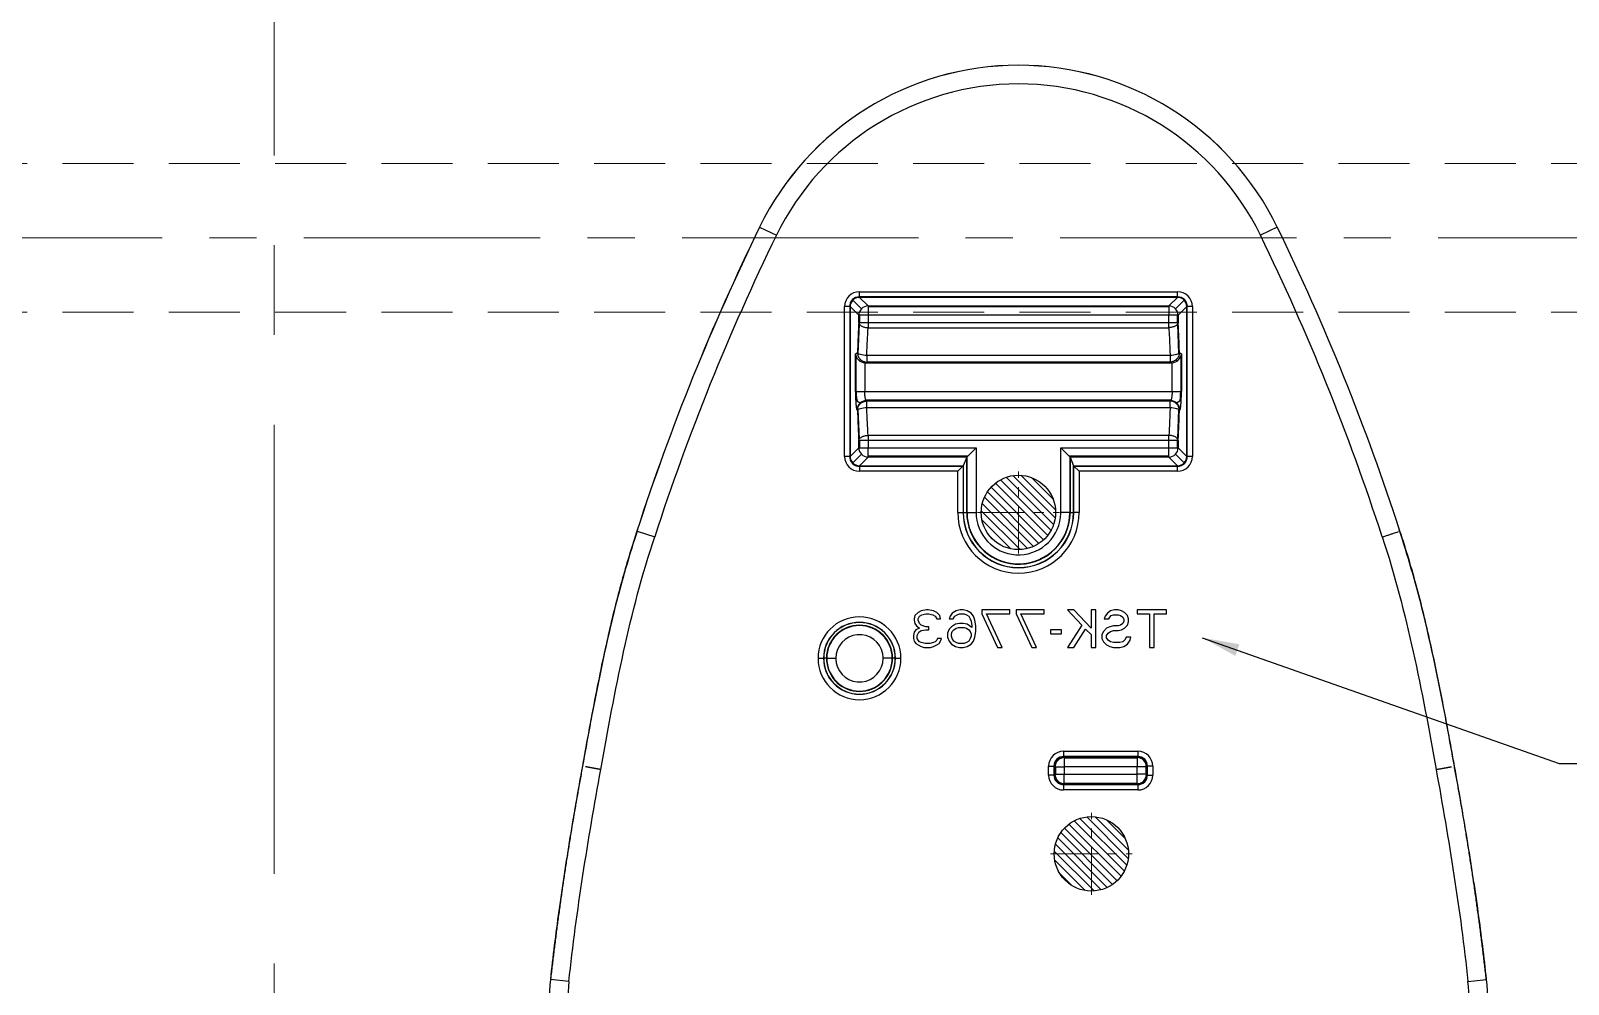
# Model space of a CAD drawing. Header units: millimetres. Extents: x 2549 to 2981, y 2071 to 2377.
# Drawn here: x 2735.7 to 2818.3, y 2243.8 to 2295 of the extents above; entities that cross this region are included whole.
import ezdxf
from ezdxf.lldxf.tags import DXFTag

# ---------------------------------------------------------------- set-up
doc = ezdxf.new("R2010")
doc.units = ezdxf.units.MM
doc.linetypes.add('CENTER', pattern=[50.8, 31.75, -6.35, 6.35, -6.35])
doc.linetypes.add('HIDDEN', pattern=[9.525, 6.35, -3.175])
doc.layers.add('10', color=7, linetype='Continuous', true_color=0xffffff)
for name, color, linetype, lineweight in [('cool', 153, 'HIDDEN', 9), ('dim', 82, 'Continuous', 9), ('insert', 85, 'Continuous', 20)]:
    doc.layers.add(name, color=color, linetype=linetype, lineweight=lineweight)
doc.styles.add('Capful-A', font='')
doc.styles.get('Capful-A').set_extended_font_data('Microsoft YaHei')
tags = doc.linetypes.add('DASHED', pattern=[25.72, 12.86, -12.86]).pattern_tags.tags
tags[6:7] = [DXFTag(74, 4), DXFTag(75, 0), DXFTag(340, '0'), DXFTag(46, 0.0), DXFTag(50, 0.0), DXFTag(44, 0.0), DXFTag(45, 0.0)]
tags[4:5] = [DXFTag(74, 4), DXFTag(75, 0), DXFTag(340, '0'), DXFTag(46, 0.0), DXFTag(50, 0.0), DXFTag(44, 0.0), DXFTag(45, 0.0)]
doc.dimstyles.new('Capful-A-1.0', dxfattribs={"dimtxt": 2.5, "dimasz": 2.5, "dimexe": 1.5, "dimexo": 1, "dimgap": 1.5, "dimtad": 0, "dimdsep": 46, "dimtxsty": 'Capful-A', "dimcen": 0, "dimclrt": 2, "dimazin": 2, "dimtfac": 1, "dimtmove": 0, "dimatfit": 3, "dimfxl": 0, "dimtolj": 1, "dimtzin": 0, "dimarcsym": 0})

# ---------------------------------------------------------------- blocks, each defined once
blk = doc.blocks.new('insert_cir_4')
at = {"layer": 'insert'}
h = blk.add_hatch(dxfattribs=at)
h.set_pattern_fill('_ANSI31', color=123, scale=0.1, angle=90)
h.set_pattern_definition([(135, (1397.07302, 3809.3418), (-0.224506403, -0.224506403), [])])
h.paths.add_polyline_path([(-2, 0, 1), (2, 0, 1)])
at = {"layer": 'insert', "color": 1, "linetype": 'CENTER', "ltscale": 0.08}
for p, q in [((0, -2.2), (0, 2.2)), ((-2.2, 0), (2.2, 0))]:
    blk.add_line(p, q, dxfattribs=at)
at = {"layer": 'insert'}
blk.add_circle((0, 0), 2, dxfattribs=at)

msp = doc.modelspace()

# ---------------------------------------------------------------- linework, layer by layer
at = {"layer": '10', "color": 8, "linetype": 'DASHED'}
for p, q in [((2774.884, 2284.451), (2774.885, 2284.45)), ((2802.702, 2284.451), (2802.701, 2284.45)), ((2768.288, 2268.11), (2768.29, 2268.11)), ((2768.29, 2268.11), (2768.3, 2268.106)), ((2809.297, 2268.11), (2809.296, 2268.11)), ((2763.648, 2244.018), (2763.636, 2244.019)), ((2813.938, 2244.018), (2813.95, 2244.019))]:
    msp.add_line(p, q, dxfattribs=at)
at = {"layer": '10', "color": 7, "linetype": 'Continuous'}
for p, q in [((2774.884, 2284.451), (2775.787, 2284.011)), ((2774.884, 2284.451), (2775.787, 2284.011)), ((2774.885, 2284.45), (2775.787, 2284.011)), ((2802.701, 2284.45), (2801.799, 2284.011)), ((2780.358, 2280.062), (2779.892, 2280.528)), ((2780.248, 2280.673), (2780.248, 2280.973)), ((2780.248, 2280.973), (2797.338, 2280.973)), ((2797.338, 2280.697), (2780.248, 2280.697)), ((2780.711, 2280.21), (2780.248, 2280.673)), ((2797.338, 2280.673), (2780.248, 2280.673)), ((2797.338, 2280.673), (2796.875, 2280.21)), ((2797.228, 2280.062), (2797.693, 2280.528)), ((2797.338, 2280.673), (2797.338, 2280.973)), ((2779.747, 2280.172), (2779.447, 2280.172)), ((2779.447, 2272.127), (2779.447, 2280.172)), ((2779.723, 2280.172), (2779.723, 2272.127)), ((2779.747, 2280.172), (2780.21, 2279.709)), ((2779.747, 2280.172), (2779.747, 2272.127)), ((2780.711, 2279.709), (2780.21, 2279.709)), ((2780.21, 2279.314), (2780.21, 2279.709)), ((2780.25, 2279.709), (2780.25, 2279.314)), ((2780.711, 2280.21), (2780.711, 2279.709)), ((2780.711, 2280.21), (2796.875, 2280.21)), ((2796.875, 2280.17), (2780.711, 2280.17)), ((2796.875, 2279.709), (2780.711, 2279.709)), ((2780.711, 2279.709), (2780.711, 2279.314)), ((2796.875, 2280.21), (2796.875, 2279.709)), ((2797.376, 2279.709), (2796.875, 2279.709)), ((2796.875, 2279.314), (2796.875, 2279.709)), ((2797.335, 2279.314), (2797.335, 2279.709)), ((2797.376, 2279.709), (2797.839, 2280.172)), ((2797.376, 2279.709), (2797.376, 2279.314)), ((2798.139, 2280.172), (2797.839, 2280.172)), ((2797.839, 2272.127), (2797.839, 2280.172)), ((2797.863, 2272.127), (2797.863, 2280.172)), ((2798.139, 2280.172), (2798.139, 2272.127)), ((2780.187, 2277.646), (2780.252, 2279.223)), ((2780.21, 2279.314), (2780.711, 2279.314)), ((2780.711, 2279.314), (2796.875, 2279.314)), ((2780.711, 2279.314), (2780.711, 2279.043)), ((2780.711, 2279.043), (2796.875, 2279.043)), ((2796.875, 2279.314), (2797.376, 2279.314)), ((2796.875, 2279.043), (2796.875, 2279.314)), ((2797.334, 2279.223), (2797.399, 2277.647)), ((2780.034, 2275.621), (2780.034, 2277.631)), ((2780.075, 2275.623), (2780.075, 2277.479)), ((2780.33, 2277.307), (2780.253, 2277.261)), ((2780.577, 2277.155), (2780.644, 2277.195)), ((2796.942, 2277.195), (2780.644, 2277.195)), ((2796.942, 2277.195), (2797.009, 2277.155)), ((2797.333, 2277.261), (2797.256, 2277.307)), ((2797.551, 2277.631), (2797.443, 2277.697)), ((2797.511, 2277.479), (2797.511, 2275.62)), ((2797.551, 2277.631), (2797.551, 2275.621)), ((2780.535, 2277.156), (2780.535, 2275.621)), ((2780.577, 2277.155), (2797.009, 2277.155)), ((2797.051, 2275.621), (2797.051, 2277.156)), ((2780.535, 2275.621), (2797.051, 2275.621)), ((2780.116, 2275.12), (2780.33, 2274.992)), ((2796.99, 2275.145), (2780.595, 2275.145)), ((2780.644, 2275.104), (2780.618, 2275.12)), ((2796.967, 2275.12), (2780.618, 2275.12)), ((2780.644, 2275.104), (2796.942, 2275.104)), ((2780.644, 2274.751), (2796.942, 2274.751)), ((2796.967, 2275.12), (2796.942, 2275.104)), ((2797.256, 2274.992), (2797.469, 2275.12)), ((2780.118, 2274.618), (2780.143, 2274.603)), ((2780.252, 2273.076), (2780.187, 2274.653)), ((2797.399, 2274.653), (2797.334, 2273.076)), ((2780.711, 2273.256), (2780.711, 2272.985)), ((2796.875, 2273.256), (2780.711, 2273.256)), ((2796.875, 2272.985), (2796.875, 2273.256)), ((2780.21, 2272.59), (2779.747, 2272.127)), ((2780.358, 2272.237), (2779.892, 2271.772)), ((2780.711, 2272.985), (2780.21, 2272.985)), ((2780.21, 2272.59), (2780.21, 2272.985)), ((2780.21, 2272.59), (2780.711, 2272.59)), ((2780.25, 2272.985), (2780.25, 2272.59)), ((2796.875, 2272.985), (2780.711, 2272.985)), ((2780.711, 2272.985), (2780.711, 2272.59)), ((2780.711, 2272.089), (2780.711, 2272.59)), ((2780.711, 2272.59), (2786.514, 2272.59)), ((2786.514, 2272.59), (2786.014, 2272.089)), ((2786.514, 2272.59), (2786.514, 2269.115)), ((2791.071, 2272.59), (2796.875, 2272.59)), ((2791.572, 2272.089), (2791.071, 2272.59)), ((2791.071, 2269.115), (2791.071, 2272.59)), ((2796.875, 2272.59), (2796.875, 2272.985)), ((2797.376, 2272.985), (2796.875, 2272.985)), ((2796.875, 2272.089), (2796.875, 2272.59)), ((2796.875, 2272.59), (2797.376, 2272.59)), ((2797.228, 2272.237), (2797.693, 2271.772)), ((2797.335, 2272.59), (2797.335, 2272.985)), ((2797.376, 2272.985), (2797.376, 2272.59)), ((2797.839, 2272.127), (2797.376, 2272.59)), ((2779.747, 2272.127), (2779.447, 2272.127)), ((2780.248, 2271.626), (2780.711, 2272.089)), ((2780.248, 2271.626), (2780.248, 2271.326)), ((2780.248, 2271.626), (2785.828, 2271.626)), ((2780.248, 2271.602), (2785.804, 2271.602)), ((2786.054, 2272.13), (2780.711, 2272.13)), ((2786.014, 2272.089), (2780.711, 2272.089)), ((2785.828, 2271.626), (2785.527, 2271.326)), ((2785.819, 2271.617), (2785.819, 2269.115)), ((2786.012, 2272.087), (2785.829, 2271.627)), ((2785.829, 2271.627), (2785.829, 2269.115)), ((2786.012, 2269.115), (2786.012, 2272.087)), ((2786.029, 2269.115), (2786.029, 2272.105)), ((2796.875, 2272.13), (2791.532, 2272.13)), ((2791.557, 2272.105), (2791.557, 2269.115)), ((2796.875, 2272.089), (2791.572, 2272.089)), ((2791.574, 2272.087), (2791.574, 2269.115)), ((2791.574, 2272.087), (2791.757, 2271.627)), ((2791.757, 2269.115), (2791.757, 2271.627)), ((2791.758, 2271.626), (2797.338, 2271.626)), ((2792.058, 2271.326), (2791.758, 2271.626)), ((2791.767, 2269.115), (2791.767, 2271.617)), ((2791.782, 2271.602), (2797.338, 2271.602)), ((2796.875, 2272.089), (2797.338, 2271.626)), ((2797.338, 2271.326), (2797.338, 2271.626)), ((2798.139, 2272.127), (2797.839, 2272.127)), ((2785.527, 2271.326), (2780.248, 2271.326)), ((2785.527, 2269.115), (2785.527, 2271.326)), ((2797.338, 2271.326), (2792.058, 2271.326)), ((2792.058, 2271.326), (2792.058, 2269.115)), ((2785.527, 2269.115), (2785.829, 2269.115)), ((2785.829, 2269.115), (2786.012, 2269.115)), ((2786.012, 2269.115), (2786.514, 2269.115)), ((2791.574, 2269.115), (2791.071, 2269.115)), ((2791.574, 2269.115), (2791.757, 2269.115)), ((2792.058, 2269.115), (2791.757, 2269.115)), ((2768.3, 2268.106), (2769.244, 2267.8)), ((2778.025, 2261.276), (2778.326, 2261.276)), ((2778.475, 2261.276), (2778.326, 2261.276)), ((2778.475, 2261.276), (2778.977, 2261.276)), ((2782.026, 2261.276), (2781.524, 2261.276)), ((2782.174, 2261.276), (2782.026, 2261.276)), ((2782.174, 2261.276), (2782.476, 2261.276)), ((2790.904, 2255.791), (2790.864, 2255.831)), ((2791.219, 2256.279), (2791.219, 2255.978)), ((2791.219, 2256.279), (2795.21, 2256.279)), ((2795.21, 2255.993), (2791.219, 2255.993)), ((2791.258, 2255.939), (2791.219, 2255.978)), ((2795.21, 2255.978), (2791.219, 2255.978)), ((2791.258, 2255.939), (2791.258, 2255.437)), ((2791.258, 2255.939), (2795.171, 2255.939)), ((2795.171, 2255.914), (2791.258, 2255.914)), ((2795.21, 2255.978), (2795.171, 2255.939)), ((2795.171, 2255.939), (2795.171, 2255.437)), ((2795.21, 2256.279), (2795.21, 2255.978)), ((2795.526, 2255.791), (2795.566, 2255.831)), ((2790.416, 2255.476), (2790.717, 2255.476)), ((2790.416, 2255.002), (2790.416, 2255.476)), ((2790.717, 2255.002), (2790.416, 2255.002)), ((2790.702, 2255.476), (2790.702, 2255.002)), ((2790.717, 2255.476), (2790.756, 2255.437)), ((2790.717, 2255.476), (2790.717, 2255.002)), ((2790.756, 2255.041), (2790.717, 2255.002)), ((2790.756, 2255.437), (2791.258, 2255.437)), ((2790.756, 2255.041), (2790.756, 2255.437)), ((2790.756, 2255.041), (2791.258, 2255.041)), ((2790.781, 2255.437), (2790.781, 2255.041)), ((2795.171, 2255.437), (2791.258, 2255.437)), ((2791.258, 2255.437), (2791.258, 2255.041)), ((2791.258, 2255.041), (2795.171, 2255.041)), ((2791.258, 2254.539), (2791.258, 2255.041)), ((2795.673, 2255.437), (2795.171, 2255.437)), ((2795.171, 2255.041), (2795.171, 2255.437)), ((2795.171, 2254.539), (2795.171, 2255.041)), ((2795.673, 2255.041), (2795.171, 2255.041)), ((2795.648, 2255.041), (2795.648, 2255.437)), ((2795.673, 2255.437), (2795.712, 2255.476)), ((2795.673, 2255.437), (2795.673, 2255.041)), ((2795.712, 2255.002), (2795.673, 2255.041)), ((2796.013, 2255.476), (2795.712, 2255.476)), ((2795.712, 2255.002), (2795.712, 2255.476)), ((2795.712, 2255.002), (2796.013, 2255.002)), ((2795.727, 2255.002), (2795.727, 2255.476)), ((2796.013, 2255.476), (2796.013, 2255.002)), ((2790.904, 2254.687), (2790.864, 2254.647)), ((2791.219, 2254.5), (2791.258, 2254.539)), ((2791.219, 2254.5), (2795.21, 2254.5)), ((2791.219, 2254.5), (2791.219, 2254.199)), ((2791.219, 2254.485), (2795.21, 2254.485)), ((2795.21, 2254.199), (2791.219, 2254.199)), ((2791.258, 2254.564), (2795.171, 2254.564)), ((2795.171, 2254.539), (2791.258, 2254.539)), ((2795.171, 2254.539), (2795.21, 2254.5)), ((2795.21, 2254.5), (2795.21, 2254.199)), ((2795.526, 2254.687), (2795.566, 2254.647)), ((2763.638, 2244.019), (2763.637, 2244.019)), ((2764.636, 2243.913), (2763.648, 2244.018)), ((2812.95, 2243.913), (2813.938, 2244.018)), ((2813.948, 2244.019), (2813.949, 2244.019))]:
    msp.add_line(p, q, dxfattribs=at)
at = {"layer": '10', "color": 2, "linetype": 'Continuous'}
for p, q in [((2783.23, 2263.574), (2783.188, 2263.402)), ((2783.188, 2263.402), (2783.188, 2263.317)), ((2783.188, 2263.317), (2783.23, 2263.146)), ((2783.398, 2263.745), (2783.23, 2263.574)), ((2783.23, 2263.146), (2783.314, 2263.018)), ((2783.565, 2263.83), (2783.398, 2263.745)), ((2783.398, 2263.402), (2783.482, 2263.531)), ((2783.398, 2263.317), (2783.398, 2263.402)), ((2783.482, 2263.146), (2783.398, 2263.317)), ((2783.482, 2263.531), (2783.607, 2263.616)), ((2783.565, 2263.06), (2783.482, 2263.146)), ((2783.858, 2263.873), (2783.565, 2263.83)), ((2783.607, 2263.616), (2783.817, 2263.659)), ((2783.817, 2263.659), (2783.984, 2263.659)), ((2783.942, 2263.873), (2783.858, 2263.873)), ((2784.235, 2263.83), (2783.942, 2263.873)), ((2783.984, 2263.659), (2784.193, 2263.616)), ((2784.193, 2263.616), (2784.319, 2263.531)), ((2784.403, 2263.745), (2784.235, 2263.83)), ((2784.319, 2263.531), (2784.403, 2263.402)), ((2784.57, 2263.574), (2784.403, 2263.745)), ((2784.403, 2263.402), (2784.612, 2263.402)), ((2784.612, 2263.402), (2784.57, 2263.574)), ((2785.115, 2263.531), (2785.073, 2263.402)), ((2785.073, 2263.402), (2785.282, 2263.402)), ((2785.24, 2263.702), (2785.115, 2263.531)), ((2785.45, 2263.83), (2785.24, 2263.702)), ((2785.282, 2263.402), (2785.366, 2263.531)), ((2785.366, 2263.531), (2785.492, 2263.616)), ((2785.617, 2263.146), (2785.408, 2263.103)), ((2785.659, 2263.873), (2785.45, 2263.83)), ((2785.492, 2263.616), (2785.617, 2263.659)), ((2785.617, 2263.659), (2785.868, 2263.659)), ((2785.827, 2263.146), (2785.617, 2263.146)), ((2785.827, 2263.873), (2785.659, 2263.873)), ((2786.036, 2263.83), (2785.827, 2263.873)), ((2786.036, 2263.103), (2785.827, 2263.146)), ((2785.868, 2263.659), (2785.994, 2263.616)), ((2785.994, 2263.616), (2786.12, 2263.531)), ((2786.245, 2263.702), (2786.036, 2263.83)), ((2786.12, 2263.531), (2786.203, 2263.402)), ((2786.203, 2263.402), (2786.245, 2263.274)), ((2786.371, 2263.531), (2786.245, 2263.702)), ((2786.245, 2263.274), (2786.287, 2263.018)), ((2786.455, 2263.317), (2786.371, 2263.531)), ((2786.497, 2263.018), (2786.455, 2263.317)), ((2786.832, 2263.873), (2786.832, 2263.659)), ((2788.339, 2263.873), (2786.832, 2263.873)), ((2786.832, 2263.659), (2787.669, 2261.863)), ((2787.083, 2263.659), (2788.339, 2263.659)), ((2787.92, 2261.863), (2787.083, 2263.659)), ((2788.339, 2263.659), (2788.339, 2263.873)), ((2788.674, 2263.873), (2788.674, 2263.659)), ((2790.182, 2263.873), (2788.674, 2263.873)), ((2788.674, 2263.659), (2789.512, 2261.863)), ((2788.925, 2263.659), (2790.182, 2263.659)), ((2789.763, 2261.863), (2788.925, 2263.659)), ((2790.182, 2263.659), (2790.182, 2263.873)), ((2791.438, 2263.873), (2792.192, 2263.06)), ((2791.773, 2263.873), (2791.438, 2263.873)), ((2792.694, 2262.889), (2791.773, 2263.873)), ((2792.694, 2263.873), (2792.694, 2262.889)), ((2792.945, 2263.873), (2792.694, 2263.873)), ((2792.945, 2261.863), (2792.945, 2263.873)), ((2793.448, 2263.531), (2793.406, 2263.402)), ((2793.406, 2263.402), (2793.657, 2263.402)), ((2793.573, 2263.702), (2793.448, 2263.531)), ((2793.741, 2263.83), (2793.573, 2263.702)), ((2793.657, 2263.402), (2793.699, 2263.488)), ((2793.699, 2263.488), (2793.783, 2263.574)), ((2793.95, 2263.873), (2793.741, 2263.83)), ((2793.783, 2263.574), (2793.908, 2263.616)), ((2793.908, 2263.616), (2794.16, 2263.616)), ((2794.16, 2263.873), (2793.95, 2263.873)), ((2794.327, 2263.83), (2794.16, 2263.873)), ((2794.16, 2263.616), (2794.285, 2263.574)), ((2794.285, 2263.574), (2794.411, 2263.488)), ((2794.411, 2263.146), (2794.285, 2263.06)), ((2794.495, 2263.745), (2794.327, 2263.83)), ((2794.411, 2263.488), (2794.453, 2263.36)), ((2794.453, 2263.274), (2794.411, 2263.146)), ((2794.453, 2263.36), (2794.453, 2263.274)), ((2794.662, 2263.574), (2794.495, 2263.745)), ((2794.704, 2263.402), (2794.662, 2263.574)), ((2794.662, 2263.06), (2794.704, 2263.231)), ((2794.704, 2263.231), (2794.704, 2263.402)), ((2795.165, 2263.873), (2795.165, 2263.659)), ((2796.756, 2263.873), (2795.165, 2263.873)), ((2795.165, 2263.659), (2795.835, 2263.659)), ((2795.835, 2263.659), (2795.835, 2261.863)), ((2796.086, 2263.659), (2796.756, 2263.659)), ((2796.086, 2261.863), (2796.086, 2263.659)), ((2796.756, 2263.659), (2796.756, 2263.873)), ((2783.188, 2262.675), (2783.147, 2262.504)), ((2783.147, 2262.504), (2783.147, 2262.333)), ((2783.147, 2262.333), (2783.188, 2262.205)), ((2783.272, 2262.804), (2783.188, 2262.675)), ((2783.482, 2262.889), (2783.272, 2262.804)), ((2783.314, 2263.018), (2783.482, 2262.889)), ((2783.356, 2262.504), (2783.44, 2262.675)), ((2783.356, 2262.333), (2783.356, 2262.504)), ((2783.398, 2262.248), (2783.356, 2262.333)), ((2783.44, 2262.675), (2783.565, 2262.761)), ((2783.817, 2262.975), (2783.565, 2263.06)), ((2783.565, 2262.761), (2783.817, 2262.804)), ((2783.984, 2262.975), (2783.817, 2262.975)), ((2783.817, 2262.804), (2783.984, 2262.804)), ((2783.984, 2262.804), (2783.984, 2262.975)), ((2784.445, 2262.333), (2784.403, 2262.248)), ((2784.654, 2262.333), (2784.445, 2262.333)), ((2784.612, 2262.205), (2784.654, 2262.333)), ((2785.073, 2262.847), (2784.989, 2262.633)), ((2784.989, 2262.633), (2784.989, 2262.419)), ((2784.989, 2262.419), (2785.073, 2262.205)), ((2785.198, 2262.975), (2785.073, 2262.847)), ((2785.408, 2263.103), (2785.198, 2262.975)), ((2785.198, 2262.59), (2785.24, 2262.718)), ((2785.198, 2262.462), (2785.198, 2262.59)), ((2785.24, 2262.333), (2785.198, 2262.462)), ((2785.24, 2262.718), (2785.324, 2262.804)), ((2785.324, 2262.205), (2785.24, 2262.333)), ((2785.324, 2262.804), (2785.45, 2262.889)), ((2785.45, 2262.889), (2785.575, 2262.932)), ((2785.575, 2262.932), (2785.868, 2262.932)), ((2785.868, 2262.932), (2785.994, 2262.889)), ((2785.994, 2262.889), (2786.12, 2262.804)), ((2786.287, 2262.932), (2786.036, 2263.103)), ((2786.12, 2262.804), (2786.203, 2262.718)), ((2786.203, 2262.333), (2786.12, 2262.205)), ((2786.203, 2262.718), (2786.245, 2262.59)), ((2786.245, 2262.462), (2786.203, 2262.333)), ((2786.245, 2262.59), (2786.245, 2262.462)), ((2786.287, 2263.018), (2786.287, 2262.932)), ((2786.371, 2262.205), (2786.455, 2262.419)), ((2786.455, 2262.419), (2786.497, 2262.718)), ((2786.497, 2262.718), (2786.497, 2263.018)), ((2790.517, 2262.804), (2790.517, 2262.59)), ((2791.103, 2262.804), (2790.517, 2262.804)), ((2790.517, 2262.59), (2791.103, 2262.59)), ((2791.103, 2262.59), (2791.103, 2262.804)), ((2792.192, 2263.06), (2791.438, 2261.863)), ((2791.773, 2261.863), (2792.401, 2262.847)), ((2792.401, 2262.847), (2792.694, 2262.547)), ((2792.694, 2262.547), (2792.694, 2261.863)), ((2793.364, 2262.718), (2793.28, 2262.547)), ((2793.28, 2262.547), (2793.28, 2262.333)), ((2793.28, 2262.333), (2793.364, 2262.162)), ((2793.532, 2262.889), (2793.364, 2262.718)), ((2793.699, 2262.975), (2793.532, 2262.889)), ((2793.532, 2262.504), (2793.615, 2262.633)), ((2793.532, 2262.376), (2793.532, 2262.504)), ((2793.615, 2262.248), (2793.532, 2262.376)), ((2793.615, 2262.633), (2793.741, 2262.718)), ((2793.908, 2263.018), (2793.699, 2262.975)), ((2793.741, 2262.718), (2793.908, 2262.761)), ((2794.16, 2263.018), (2793.908, 2263.018)), ((2793.908, 2262.761), (2794.16, 2262.761)), ((2794.285, 2263.06), (2794.16, 2263.018)), ((2794.16, 2262.761), (2794.327, 2262.804)), ((2794.327, 2262.804), (2794.495, 2262.889)), ((2794.537, 2262.291), (2794.411, 2262.162)), ((2794.495, 2262.889), (2794.662, 2263.06)), ((2794.578, 2262.419), (2794.537, 2262.291)), ((2794.83, 2262.419), (2794.578, 2262.419)), ((2794.788, 2262.248), (2794.83, 2262.419)), ((2783.188, 2262.205), (2783.272, 2262.077)), ((2783.272, 2262.077), (2783.398, 2261.991)), ((2783.482, 2262.162), (2783.398, 2262.248)), ((2783.398, 2261.991), (2783.565, 2261.906)), ((2783.565, 2262.12), (2783.482, 2262.162)), ((2783.775, 2262.077), (2783.565, 2262.12)), ((2783.565, 2261.906), (2783.733, 2261.863)), ((2783.733, 2261.863), (2784.068, 2261.863)), ((2784.026, 2262.077), (2783.775, 2262.077)), ((2784.235, 2262.12), (2784.026, 2262.077)), ((2784.068, 2261.863), (2784.235, 2261.906)), ((2784.319, 2262.162), (2784.235, 2262.12)), ((2784.235, 2261.906), (2784.403, 2261.991)), ((2784.403, 2262.248), (2784.319, 2262.162)), ((2784.403, 2261.991), (2784.528, 2262.077)), ((2784.528, 2262.077), (2784.612, 2262.205)), ((2785.073, 2262.205), (2785.198, 2262.034)), ((2785.198, 2262.034), (2785.408, 2261.906)), ((2785.45, 2262.12), (2785.324, 2262.205)), ((2785.408, 2261.906), (2785.617, 2261.863)), ((2785.575, 2262.077), (2785.45, 2262.12)), ((2785.868, 2262.077), (2785.575, 2262.077)), ((2785.617, 2261.863), (2785.827, 2261.863)), ((2785.827, 2261.863), (2786.036, 2261.906)), ((2785.994, 2262.12), (2785.868, 2262.077)), ((2786.12, 2262.205), (2785.994, 2262.12)), ((2786.036, 2261.906), (2786.245, 2262.034)), ((2786.245, 2262.034), (2786.371, 2262.205)), ((2787.669, 2261.863), (2787.92, 2261.863)), ((2789.512, 2261.863), (2789.763, 2261.863)), ((2791.438, 2261.863), (2791.773, 2261.863)), ((2792.694, 2261.863), (2792.945, 2261.863)), ((2793.364, 2262.162), (2793.532, 2261.991)), ((2793.532, 2261.991), (2793.699, 2261.906)), ((2793.741, 2262.162), (2793.615, 2262.248)), ((2793.699, 2261.906), (2793.908, 2261.863)), ((2793.908, 2262.12), (2793.741, 2262.162)), ((2794.243, 2262.12), (2793.908, 2262.12)), ((2793.908, 2261.863), (2794.243, 2261.863)), ((2794.411, 2262.162), (2794.243, 2262.12)), ((2794.243, 2261.863), (2794.453, 2261.906)), ((2794.453, 2261.906), (2794.662, 2262.034)), ((2794.662, 2262.034), (2794.788, 2262.248)), ((2795.835, 2261.863), (2796.086, 2261.863))]:
    msp.add_line(p, q, dxfattribs=at)
at = {"layer": '10', "color": 7, "linetype": 'Continuous'}
for centre in [(2788.793, 2269.115), (2792.712, 2250.767)]:
    msp.add_circle(centre, 2, dxfattribs=at)
at = {"layer": '10', "color": 8, "linetype": 'DASHED'}
for centre, radius, start, end in [((2788.793, 2277.672), 15.473, 25.98247, 154.01753), ((2888.342, 2229.157), 126.215, 154.01753, 162.02346), ((2689.244, 2229.157), 126.215, 17.97659, 25.98247)]:
    msp.add_arc(centre, radius, start, end, dxfattribs=at)
at = {"layer": '10', "color": 7, "linetype": 'Continuous'}
for centre, radius, start, end in [((2788.793, 2277.672), 15.472, 25.98247, 154.01753), ((2788.793, 2277.672), 14.468, 25.98247, 154.01753), ((2888.342, 2229.157), 126.213, 154.01753, 162.02346), ((2888.342, 2229.157), 125.21, 154.01753, 162.02426), ((2689.244, 2229.157), 125.21, 17.97367, 25.98247), ((2689.244, 2229.157), 126.213, 17.97654, 25.98247), ((2788.793, 2269.115), 3.265, 180, 0), ((2788.793, 2269.115), 2.974, 180, 0), ((2788.793, 2269.115), 2.964, 180, 0), ((2788.793, 2269.115), 2.781, 180, 353.0657), ((2788.793, 2269.115), 2.764, 180, 0), ((2788.793, 2269.115), 2.278, 180, 353.0657), ((2788.793, 2269.115), 2.278, 353.0657, 360), ((2788.793, 2269.115), 2.781, 353.0657, 0), ((2780.25, 2261.276), 2.225, 0, 180), ((2780.25, 2261.276), 1.934, 0, 180), ((2780.25, 2261.276), 1.924, 0, 180), ((2780.25, 2261.276), 1.776, 0, 180), ((2780.25, 2261.276), 1.776, 10.77438, 180), ((2780.25, 2261.276), 1.759, 0, 180), ((2780.25, 2261.276), 1.273, 10.77438, 180), ((2780.25, 2261.276), 1.273, 0, 10.77438), ((2780.25, 2261.276), 1.776, 0, 10.77438), ((2780.25, 2261.276), 2.225, 180, 0), ((2780.25, 2261.276), 1.934, 180, 0), ((2780.25, 2261.276), 1.924, 180, 0), ((2780.25, 2261.276), 1.776, 180, 190.77438), ((2780.25, 2261.276), 1.759, 180, 0), ((2780.25, 2261.276), 1.776, 190.77438, 0), ((2780.25, 2261.276), 1.273, 180, 190.77438), ((2780.25, 2261.276), 1.273, 190.77438, 0), ((2776.128, 2242.692, 0), 12.56, 173.93644, 185.00516), ((2776.128, 2242.692, 0), 11.557, 173.93644, 185.00516), ((2801.458, 2242.692, 0), 11.557, 354.99484, 6.06352), ((2801.458, 2242.692, 0), 12.56, 354.99484, 6.06352)]:
    msp.add_arc(centre, radius, start, end, dxfattribs=at)
for centre, major_axis, ratio, start_param, end_param in [((2780.254, 2280.166), (0.573, -0.573), 0.992433, 2.359993, 3.923193), ((2780.227, 2280.193), (0.358, -0.358), 0.992433, 2.312246, 3.970939), ((2780.254, 2280.166), (-0.361, 0.361), 0.983535, 5.501585, 7.064785), ((2797.332, 2280.166), (0.573, 0.573), 0.992433, 5.501585, 7.064785), ((2797.359, 2280.193), (0.358, 0.358), 0.992433, 5.453839, 7.112532), ((2797.332, 2280.166), (0.361, 0.361), 0.983535, 5.501585, 7.064785), ((2780.711, 2279.709), (0.355, 0.355), 0.992433, 0.789196, 2.352396), ((2796.875, 2279.709), (0.355, -0.355), 0.992433, 0.789196, 2.352396), ((2780.535, 2277.631), (-0.447, 0.253), 0.903202, 0.560319, 2.04385), ((2797.051, 2277.631), (0.447, 0.253), 0.903202, 4.239336, 5.722865), ((2780.119, 2275.621), (0, 0.502), 0.087489, 1.568252, 3.091911), ((2797.467, 2275.621), (0, 0.503), 0.087489, 3.191274, 4.709845), ((2780.711, 2272.59), (-0.355, 0.355), 0.992433, 0.789196, 2.352396), ((2796.875, 2272.59), (-0.355, -0.355), 0.992433, 0.789196, 2.352396), ((2780.254, 2272.133), (-0.573, -0.573), 0.992433, 5.501585, 7.064785), ((2780.227, 2272.106), (-0.358, -0.358), 0.992433, 5.453839, 7.112532), ((2780.254, 2272.133), (0.361, 0.361), 0.983535, 2.359993, 3.923193), ((2785.527, 2271.628), (0.301, 0), 0.087489, 6.195919, 6.248279), ((2792.058, 2271.628), (-0.301, 0), 0.087489, 0.034907, 0.087266), ((2797.359, 2272.106), (-0.358, 0.358), 0.992433, 2.312246, 3.970939), ((2797.332, 2272.133), (-0.361, 0.361), 0.983535, 2.359993, 3.923193), ((2797.332, 2272.133), (-0.573, 0.573), 0.992433, 2.359993, 3.923193), ((2791.221, 2255.474), (-0.57, 0.57), 0.997265, 5.499157, 7.067214), ((2791.205, 2255.49), (-0.356, 0.356), 0.997265, 5.469395, 7.096975), ((2791.221, 2255.474), (-0.357, 0.357), 0.994006, 5.499157, 7.067214), ((2791.258, 2255.437), (0.355, 0.355), 0.997265, 0.786768, 2.354825), ((2795.171, 2255.437), (0.355, -0.355), 0.997265, 0.786768, 2.354825), ((2795.208, 2255.474), (0.57, 0.57), 0.997265, 5.499157, 7.067214), ((2795.224, 2255.49), (0.356, 0.356), 0.997265, 5.469395, 7.096975), ((2795.208, 2255.474), (0.357, 0.357), 0.994006, 5.499157, 7.067214), ((2791.221, 2255.004), (-0.57, -0.57), 0.997265, 5.499157, 7.067214), ((2791.205, 2254.989), (-0.356, -0.356), 0.997265, 5.469395, 7.096975), ((2791.221, 2255.004), (0.357, 0.357), 0.994006, 2.357564, 3.925621), ((2791.258, 2255.041), (-0.355, 0.355), 0.997265, 0.786768, 2.354825), ((2795.171, 2255.041), (-0.355, -0.355), 0.997265, 0.786768, 2.354825), ((2795.224, 2254.989), (0.356, -0.356), 0.997265, 5.469395, 7.096975), ((2795.208, 2255.004), (-0.357, 0.357), 0.994006, 2.357564, 3.925621), ((2795.208, 2255.004), (0.57, -0.57), 0.997265, 5.499157, 7.067214)]:
    msp.add_ellipse(centre, major_axis=major_axis, ratio=ratio, start_param=start_param, end_param=end_param, dxfattribs=at)
for points, knots in [([(2780.21, 2279.314), (2780.196, 2279.063), (2780.177, 2278.673), (2780.161, 2278.261), (2780.152, 2277.982), (2780.147, 2277.84), (2780.143, 2277.697)], [0, 0, 0, 0, 0.5, 0.75, 0.75, 1, 1, 1, 1]), ([(2780.21, 2279.314), (2780.213, 2279.297), (2780.218, 2279.28), (2780.234, 2279.247), (2780.245, 2279.231), (2780.272, 2279.199), (2780.288, 2279.184), (2780.325, 2279.155), (2780.346, 2279.142), (2780.392, 2279.117), (2780.417, 2279.106), (2780.47, 2279.085), (2780.498, 2279.077), (2780.556, 2279.062), (2780.587, 2279.056), (2780.648, 2279.047), (2780.68, 2279.045), (2780.711, 2279.043)], [0, 0, 0, 0, 0.125, 0.125, 0.25, 0.25, 0.375, 0.375, 0.5, 0.5, 0.625, 0.625, 0.75, 0.75, 0.875, 0.875, 1, 1, 1, 1]), ([(2780.644, 2277.548), (2780.648, 2277.679), (2780.652, 2277.809), (2780.662, 2278.065), (2780.678, 2278.444), (2780.697, 2278.808), (2780.711, 2279.043)], [0, 0, 0, 0, 0.25, 0.25, 0.5, 1, 1, 1, 1]), ([(2797.376, 2279.314), (2797.373, 2279.299), (2797.369, 2279.283), (2797.354, 2279.251), (2797.344, 2279.234), (2797.317, 2279.202), (2797.301, 2279.186), (2797.263, 2279.157), (2797.241, 2279.142), (2797.193, 2279.116), (2797.166, 2279.104), (2797.111, 2279.084), (2797.082, 2279.075), (2797.023, 2279.061), (2796.992, 2279.055), (2796.933, 2279.047), (2796.903, 2279.044), (2796.875, 2279.043)], [0, 0, 0, 0, 0.125, 0.125, 0.25, 0.25, 0.375, 0.375, 0.5, 0.5, 0.625, 0.625, 0.75, 0.75, 0.875, 0.875, 1, 1, 1, 1]), ([(2796.875, 2279.043), (2796.896, 2278.684), (2796.921, 2278.191), (2796.938, 2277.672), (2796.942, 2277.548)], [0, 0, 0, 0, 0.76395, 1, 1, 1, 1]), ([(2797.443, 2277.697), (2797.439, 2277.84), (2797.434, 2277.982), (2797.425, 2278.261), (2797.419, 2278.398), (2797.402, 2278.803), (2797.39, 2279.064), (2797.376, 2279.314)], [0, 0, 0, 0, 0.25, 0.25, 0.5, 0.5, 1, 1, 1, 1]), ([(2780.644, 2277.548), (2780.582, 2277.55), (2780.519, 2277.555), (2780.403, 2277.571), (2780.35, 2277.582), (2780.258, 2277.609), (2780.22, 2277.625), (2780.165, 2277.66), (2780.148, 2277.678), (2780.143, 2277.697)], [0, 0, 0, 0, 0.25, 0.25, 0.5, 0.5, 0.75, 0.75, 1, 1, 1, 1]), ([(2780.143, 2277.697), (2780.143, 2277.664), (2780.147, 2277.631), (2780.16, 2277.567), (2780.169, 2277.535), (2780.195, 2277.475), (2780.21, 2277.446), (2780.247, 2277.391), (2780.268, 2277.366), (2780.314, 2277.319), (2780.339, 2277.298), (2780.394, 2277.262), (2780.423, 2277.246), (2780.483, 2277.221), (2780.514, 2277.211), (2780.579, 2277.198), (2780.611, 2277.195), (2780.644, 2277.195)], [0, 0, 0, 0, 0.125, 0.125, 0.25, 0.25, 0.375, 0.375, 0.5, 0.5, 0.625, 0.625, 0.75, 0.75, 0.875, 0.875, 1, 1, 1, 1]), ([(2780.644, 2277.548), (2780.644, 2277.5), (2780.644, 2277.453), (2780.644, 2277.369), (2780.644, 2277.332), (2780.644, 2277.269), (2780.644, 2277.244), (2780.644, 2277.208), (2780.644, 2277.197), (2780.644, 2277.195)], [0, 0, 0, 0, 0.25, 0.25, 0.5, 0.5, 0.75, 0.75, 1, 1, 1, 1]), ([(2797.442, 2277.697), (2797.437, 2277.678), (2797.42, 2277.66), (2797.366, 2277.625), (2797.328, 2277.609), (2797.236, 2277.582), (2797.182, 2277.571), (2797.066, 2277.555), (2797.004, 2277.55), (2796.942, 2277.548)], [0, 0, 0, 0, 0.25, 0.25, 0.5, 0.5, 0.75, 0.75, 1, 1, 1, 1]), ([(2797.443, 2277.697), (2797.442, 2277.664), (2797.439, 2277.631), (2797.426, 2277.567), (2797.416, 2277.535), (2797.391, 2277.475), (2797.376, 2277.446), (2797.339, 2277.391), (2797.318, 2277.366), (2797.272, 2277.319), (2797.247, 2277.298), (2797.192, 2277.262), (2797.163, 2277.246), (2797.103, 2277.221), (2797.071, 2277.211), (2797.007, 2277.198), (2796.975, 2277.195), (2796.942, 2277.195)], [0, 0, 0, 0, 0.125, 0.125, 0.25, 0.25, 0.375, 0.375, 0.5, 0.5, 0.625, 0.625, 0.75, 0.75, 0.875, 0.875, 1, 1, 1, 1]), ([(2796.942, 2277.548), (2796.942, 2277.499), (2796.942, 2277.453), (2796.942, 2277.369), (2796.942, 2277.331), (2796.942, 2277.269), (2796.942, 2277.244), (2796.942, 2277.208), (2796.942, 2277.197), (2796.942, 2277.195)], [0, 0, 0, 0, 0.25, 0.25, 0.5, 0.5, 0.75, 0.75, 1, 1, 1, 1]), ([(2780.034, 2275.621), (2780.04, 2275.621), (2780.057, 2275.621), (2780.112, 2275.621), (2780.15, 2275.621), (2780.241, 2275.621), (2780.295, 2275.621), (2780.411, 2275.621), (2780.473, 2275.621), (2780.535, 2275.621)], [0, 0, 0, 0, 0.25, 0.25, 0.5, 0.5, 0.75, 0.75, 1, 1, 1, 1]), ([(2780.034, 2275.621), (2780.034, 2275.611), (2780.034, 2275.59), (2780.035, 2275.558), (2780.035, 2275.524), (2780.035, 2275.489), (2780.036, 2275.453), (2780.036, 2275.416), (2780.037, 2275.378), (2780.038, 2275.338), (2780.039, 2275.295), (2780.04, 2275.265), (2780.041, 2275.248)], [0, 0, 0, 0, 0.08084, 0.165307, 0.253403, 0.34513, 0.440493, 0.539496, 0.642142, 0.748428, 0.85835, 1, 1, 1, 1]), ([(2780.618, 2275.12), (2780.613, 2275.121), (2780.607, 2275.126), (2780.597, 2275.141), (2780.591, 2275.152), (2780.581, 2275.178), (2780.576, 2275.194), (2780.567, 2275.231), (2780.563, 2275.252), (2780.555, 2275.298), (2780.552, 2275.323), (2780.546, 2275.377), (2780.543, 2275.405), (2780.539, 2275.464), (2780.538, 2275.495), (2780.536, 2275.558), (2780.535, 2275.59), (2780.535, 2275.621)], [0, 0, 0, 0, 0.125, 0.125, 0.25, 0.25, 0.375, 0.375, 0.5, 0.5, 0.625, 0.625, 0.75, 0.75, 0.875, 0.875, 1, 1, 1, 1]), ([(2797.051, 2275.621), (2797.051, 2275.59), (2797.05, 2275.558), (2797.048, 2275.495), (2797.047, 2275.464), (2797.042, 2275.405), (2797.04, 2275.377), (2797.034, 2275.323), (2797.03, 2275.298), (2797.023, 2275.252), (2797.019, 2275.231), (2797.009, 2275.194), (2797.005, 2275.178), (2796.995, 2275.152), (2796.989, 2275.141), (2796.979, 2275.126), (2796.973, 2275.121), (2796.967, 2275.12)], [0, 0, 0, 0, 0.125, 0.125, 0.25, 0.25, 0.375, 0.375, 0.5, 0.5, 0.625, 0.625, 0.75, 0.75, 0.875, 0.875, 1, 1, 1, 1]), ([(2797.051, 2275.621), (2797.113, 2275.621), (2797.175, 2275.621), (2797.291, 2275.621), (2797.345, 2275.621), (2797.436, 2275.621), (2797.474, 2275.621), (2797.529, 2275.621), (2797.546, 2275.621), (2797.551, 2275.621)], [0, 0, 0, 0, 0.25, 0.25, 0.5, 0.5, 0.75, 0.75, 1, 1, 1, 1]), ([(2797.545, 2275.247), (2797.545, 2275.252), (2797.546, 2275.261), (2797.546, 2275.276), (2797.547, 2275.292), (2797.547, 2275.307), (2797.547, 2275.323), (2797.548, 2275.339), (2797.548, 2275.354), (2797.549, 2275.37), (2797.549, 2275.386), (2797.549, 2275.401), (2797.55, 2275.417), (2797.55, 2275.433), (2797.55, 2275.449), (2797.55, 2275.465), (2797.551, 2275.48), (2797.551, 2275.496), (2797.551, 2275.512), (2797.551, 2275.528), (2797.551, 2275.543), (2797.551, 2275.559), (2797.551, 2275.575), (2797.551, 2275.59), (2797.551, 2275.606), (2797.551, 2275.616), (2797.551, 2275.621)], [0, 0, 0, 0, 0.037042, 0.080226, 0.12329, 0.166236, 0.209063, 0.251769, 0.294356, 0.336822, 0.379168, 0.421393, 0.463497, 0.505481, 0.547344, 0.589088, 0.630711, 0.672215, 0.7136, 0.754867, 0.796016, 0.837048, 0.877962, 0.918758, 0.959438, 1, 1, 1, 1]), ([(2780.041, 2275.248), (2780.041, 2275.237), (2780.043, 2275.194), (2780.046, 2275.119), (2780.051, 2275.023), (2780.057, 2274.942), (2780.063, 2274.88), (2780.067, 2274.837), (2780.072, 2274.801), (2780.075, 2274.778), (2780.076, 2274.767), (2780.077, 2274.763), (2780.077, 2274.76), (2780.078, 2274.756), (2780.078, 2274.752), (2780.079, 2274.749), (2780.079, 2274.745), (2780.08, 2274.741), (2780.081, 2274.737), (2780.081, 2274.733), (2780.082, 2274.729), (2780.083, 2274.725), (2780.083, 2274.721), (2780.084, 2274.717), (2780.085, 2274.713), (2780.085, 2274.709), (2780.086, 2274.705), (2780.087, 2274.701), (2780.088, 2274.697), (2780.089, 2274.693), (2780.09, 2274.689), (2780.09, 2274.685), (2780.091, 2274.681), (2780.092, 2274.677), (2780.093, 2274.673), (2780.094, 2274.67), (2780.095, 2274.666), (2780.096, 2274.662), (2780.097, 2274.659), (2780.098, 2274.655), (2780.099, 2274.652), (2780.1, 2274.648), (2780.101, 2274.645), (2780.103, 2274.642), (2780.104, 2274.639), (2780.105, 2274.636), (2780.106, 2274.634), (2780.107, 2274.631), (2780.109, 2274.629), (2780.11, 2274.627), (2780.111, 2274.625), (2780.112, 2274.623), (2780.114, 2274.621), (2780.115, 2274.62), (2780.116, 2274.619), (2780.117, 2274.618), (2780.118, 2274.618)], [0, 0, 0, 0, 0.031531, 0.120937, 0.220905, 0.331467, 0.394956, 0.453118, 0.505956, 0.553484, 0.559062, 0.564824, 0.570769, 0.576898, 0.58321, 0.589706, 0.596385, 0.603248, 0.610295, 0.617525, 0.624939, 0.632537, 0.640318, 0.648283, 0.656432, 0.664764, 0.673279, 0.681978, 0.690861, 0.699927, 0.709176, 0.718609, 0.728225, 0.738025, 0.748007, 0.758173, 0.768521, 0.779053, 0.789767, 0.800665, 0.811746, 0.82301, 0.834458, 0.846089, 0.857904, 0.869903, 0.882085, 0.894451, 0.907002, 0.919736, 0.932653, 0.945755, 0.959041, 0.97251, 0.986163, 1, 1, 1, 1]), ([(2780.618, 2275.12), (2780.586, 2275.119), (2780.553, 2275.116), (2780.489, 2275.103), (2780.458, 2275.093), (2780.397, 2275.068), (2780.368, 2275.053), (2780.314, 2275.016), (2780.288, 2274.995), (2780.242, 2274.949), (2780.221, 2274.923), (2780.185, 2274.869), (2780.169, 2274.84), (2780.144, 2274.779), (2780.134, 2274.748), (2780.121, 2274.683), (2780.118, 2274.651), (2780.118, 2274.618)], [0, 0, 0, 0, 0.125, 0.125, 0.25, 0.25, 0.375, 0.375, 0.5, 0.5, 0.625, 0.625, 0.75, 0.75, 0.875, 0.875, 1, 1, 1, 1]), ([(2780.143, 2274.603), (2780.143, 2274.635), (2780.147, 2274.668), (2780.16, 2274.732), (2780.169, 2274.764), (2780.195, 2274.824), (2780.21, 2274.853), (2780.247, 2274.908), (2780.268, 2274.933), (2780.314, 2274.98), (2780.339, 2275.001), (2780.394, 2275.037), (2780.423, 2275.053), (2780.483, 2275.078), (2780.514, 2275.088), (2780.579, 2275.101), (2780.611, 2275.104), (2780.644, 2275.104)], [0, 0, 0, 0, 0.125, 0.125, 0.25, 0.25, 0.375, 0.375, 0.5, 0.5, 0.625, 0.625, 0.75, 0.75, 0.875, 0.875, 1, 1, 1, 1]), ([(2780.143, 2274.603), (2780.149, 2274.621), (2780.165, 2274.639), (2780.22, 2274.674), (2780.258, 2274.69), (2780.35, 2274.717), (2780.403, 2274.728), (2780.519, 2274.744), (2780.582, 2274.749), (2780.644, 2274.751)], [0, 0, 0, 0, 0.25, 0.25, 0.5, 0.5, 0.75, 0.75, 1, 1, 1, 1]), ([(2780.644, 2274.751), (2780.644, 2274.8), (2780.644, 2274.846), (2780.644, 2274.93), (2780.644, 2274.968), (2780.644, 2275.03), (2780.644, 2275.056), (2780.644, 2275.091), (2780.644, 2275.102), (2780.644, 2275.104)], [0, 0, 0, 0, 0.25, 0.25, 0.5, 0.5, 0.75, 0.75, 1, 1, 1, 1]), ([(2780.711, 2273.256), (2780.697, 2273.491), (2780.684, 2273.734), (2780.667, 2274.108), (2780.662, 2274.234), (2780.652, 2274.49), (2780.648, 2274.62), (2780.644, 2274.751)], [0, 0, 0, 0, 0.5, 0.5, 0.75, 0.75, 1, 1, 1, 1]), ([(2796.942, 2274.751), (2796.938, 2274.62), (2796.934, 2274.49), (2796.924, 2274.234), (2796.919, 2274.108), (2796.902, 2273.734), (2796.889, 2273.491), (2796.875, 2273.256)], [0, 0, 0, 0, 0.25, 0.25, 0.5, 0.5, 1, 1, 1, 1]), ([(2796.942, 2274.751), (2796.942, 2274.8), (2796.942, 2274.846), (2796.942, 2274.93), (2796.942, 2274.968), (2796.942, 2275.03), (2796.942, 2275.055), (2796.942, 2275.091), (2796.942, 2275.102), (2796.942, 2275.104)], [0, 0, 0, 0, 0.25, 0.25, 0.5, 0.5, 0.75, 0.75, 1, 1, 1, 1]), ([(2797.443, 2274.603), (2797.442, 2274.635), (2797.439, 2274.668), (2797.426, 2274.732), (2797.416, 2274.764), (2797.391, 2274.824), (2797.376, 2274.853), (2797.339, 2274.908), (2797.318, 2274.933), (2797.272, 2274.98), (2797.247, 2275.001), (2797.192, 2275.037), (2797.163, 2275.053), (2797.103, 2275.078), (2797.071, 2275.088), (2797.007, 2275.101), (2796.975, 2275.104), (2796.942, 2275.104)], [0, 0, 0, 0, 0.125, 0.125, 0.25, 0.25, 0.375, 0.375, 0.5, 0.5, 0.625, 0.625, 0.75, 0.75, 0.875, 0.875, 1, 1, 1, 1]), ([(2796.942, 2274.751), (2797.004, 2274.749), (2797.067, 2274.744), (2797.183, 2274.728), (2797.236, 2274.717), (2797.328, 2274.69), (2797.366, 2274.674), (2797.421, 2274.639), (2797.437, 2274.621), (2797.443, 2274.603)], [0, 0, 0, 0, 0.25, 0.25, 0.5, 0.5, 0.75, 0.75, 1, 1, 1, 1]), ([(2797.468, 2274.618), (2797.468, 2274.651), (2797.465, 2274.683), (2797.452, 2274.748), (2797.442, 2274.779), (2797.417, 2274.84), (2797.401, 2274.869), (2797.365, 2274.923), (2797.344, 2274.949), (2797.298, 2274.995), (2797.272, 2275.016), (2797.218, 2275.053), (2797.189, 2275.068), (2797.128, 2275.093), (2797.097, 2275.103), (2797.033, 2275.116), (2797, 2275.119), (2796.967, 2275.12)], [0, 0, 0, 0, 0.125, 0.125, 0.25, 0.25, 0.375, 0.375, 0.5, 0.5, 0.625, 0.625, 0.75, 0.75, 0.875, 0.875, 1, 1, 1, 1]), ([(2797.468, 2274.618), (2797.469, 2274.618), (2797.471, 2274.62), (2797.474, 2274.623), (2797.477, 2274.627), (2797.479, 2274.633), (2797.482, 2274.639), (2797.485, 2274.645), (2797.487, 2274.653), (2797.49, 2274.661), (2797.492, 2274.67), (2797.494, 2274.68), (2797.497, 2274.69), (2797.499, 2274.701), (2797.501, 2274.712), (2797.503, 2274.724), (2797.505, 2274.736), (2797.507, 2274.749), (2797.509, 2274.762), (2797.511, 2274.775), (2797.513, 2274.789), (2797.514, 2274.802), (2797.516, 2274.816), (2797.518, 2274.83), (2797.519, 2274.844), (2797.521, 2274.859), (2797.522, 2274.873), (2797.524, 2274.887), (2797.525, 2274.902), (2797.526, 2274.916), (2797.527, 2274.93), (2797.528, 2274.943), (2797.529, 2274.956), (2797.53, 2274.97), (2797.531, 2274.983), (2797.532, 2274.997), (2797.533, 2275.01), (2797.534, 2275.024), (2797.535, 2275.038), (2797.536, 2275.052), (2797.537, 2275.066), (2797.538, 2275.081), (2797.538, 2275.095), (2797.539, 2275.11), (2797.54, 2275.124), (2797.541, 2275.139), (2797.541, 2275.154), (2797.542, 2275.169), (2797.543, 2275.184), (2797.543, 2275.199), (2797.544, 2275.215), (2797.544, 2275.23), (2797.545, 2275.241), (2797.545, 2275.247), (2797.545, 2275.247)], [0, 0, 0, 0, 0.028798, 0.057187, 0.085166, 0.112735, 0.139893, 0.166642, 0.192983, 0.218916, 0.244443, 0.269564, 0.29428, 0.318589, 0.34249, 0.365983, 0.389067, 0.411741, 0.434006, 0.455862, 0.477307, 0.498343, 0.51897, 0.539189, 0.559, 0.578404, 0.597401, 0.615991, 0.634173, 0.651947, 0.669313, 0.684665, 0.699978, 0.71525, 0.730484, 0.745677, 0.760831, 0.775944, 0.791018, 0.806051, 0.821045, 0.835999, 0.850913, 0.865788, 0.880623, 0.895419, 0.910177, 0.924896, 0.939576, 0.954217, 0.968819, 0.983382, 0.997906, 1, 1, 1, 1]), ([(2780.143, 2274.603), (2780.147, 2274.459), (2780.152, 2274.317), (2780.161, 2274.038), (2780.166, 2273.901), (2780.183, 2273.496), (2780.196, 2273.236), (2780.21, 2272.985)], [0, 0, 0, 0, 0.25, 0.25, 0.5, 0.5, 1, 1, 1, 1]), ([(2797.376, 2272.985), (2797.39, 2273.236), (2797.402, 2273.496), (2797.419, 2273.901), (2797.425, 2274.038), (2797.434, 2274.317), (2797.439, 2274.459), (2797.443, 2274.603)], [0, 0, 0, 0, 0.5, 0.5, 0.75, 0.75, 1, 1, 1, 1]), ([(2780.21, 2272.985), (2780.212, 2273), (2780.217, 2273.016), (2780.232, 2273.049), (2780.242, 2273.065), (2780.269, 2273.097), (2780.285, 2273.113), (2780.323, 2273.143), (2780.345, 2273.157), (2780.393, 2273.183), (2780.42, 2273.195), (2780.475, 2273.215), (2780.504, 2273.224), (2780.563, 2273.239), (2780.593, 2273.244), (2780.653, 2273.252), (2780.682, 2273.255), (2780.711, 2273.256)], [0, 0, 0, 0, 0.125, 0.125, 0.25, 0.25, 0.375, 0.375, 0.5, 0.5, 0.625, 0.625, 0.75, 0.75, 0.875, 0.875, 1, 1, 1, 1]), ([(2797.376, 2272.985), (2797.373, 2273.002), (2797.368, 2273.019), (2797.352, 2273.052), (2797.341, 2273.069), (2797.314, 2273.1), (2797.298, 2273.115), (2797.26, 2273.144), (2797.24, 2273.157), (2797.194, 2273.182), (2797.169, 2273.194), (2797.116, 2273.214), (2797.088, 2273.222), (2797.029, 2273.237), (2796.999, 2273.243), (2796.938, 2273.252), (2796.906, 2273.255), (2796.875, 2273.256)], [0, 0, 0, 0, 0.125, 0.125, 0.25, 0.25, 0.375, 0.375, 0.5, 0.5, 0.625, 0.625, 0.75, 0.75, 0.875, 0.875, 1, 1, 1, 1]), ([(2768.29, 2268.11), (2768.187, 2267.802), (2767.954, 2267.076), (2767.601, 2265.888), (2767.225, 2264.501), (2766.85, 2262.98), (2766.475, 2261.307), (2766.097, 2259.468), (2765.724, 2257.505), (2765.48, 2256.155), (2765.357, 2255.476)], [0, 0, 0, 0, 0.074345, 0.175234, 0.285044, 0.405077, 0.536643, 0.681047, 0.839568, 1, 1, 1, 1]), ([(2808.343, 2267.794), (2808.406, 2267.814), (2808.468, 2267.835), (2808.591, 2267.875), (2808.651, 2267.895), (2808.767, 2267.933), (2808.822, 2267.951), (2808.926, 2267.986), (2808.974, 2268.002), (2809.063, 2268.031), (2809.102, 2268.044), (2809.172, 2268.067), (2809.201, 2268.077), (2809.225, 2268.085)], [0, 0, 0, 0, 0.166667, 0.166667, 0.333333, 0.333333, 0.5, 0.5, 0.666667, 0.666667, 0.833333, 0.833333, 1, 1, 1, 1]), ([(2812.228, 2255.478), (2812.169, 2255.805), (2812.033, 2256.559), (2811.813, 2257.76), (2811.558, 2259.1), (2811.279, 2260.498), (2810.97, 2261.952), (2810.621, 2263.462), (2810.225, 2265.025), (2809.786, 2266.583), (2809.461, 2267.614), (2809.296, 2268.11)], [0, 0, 0, 0, 0.077265, 0.178197, 0.283681, 0.39373, 0.508366, 0.627618, 0.751525, 0.880104, 1, 1, 1, 1]), ([(2765.357, 2255.476), (2765.128, 2254.199), (2764.675, 2251.608), (2764.085, 2247.79), (2763.768, 2245.243), (2763.638, 2244.019)], [0, 0, 0, 0, 0.336776, 0.682157, 1, 1, 1, 1]), ([(2813.948, 2244.019), (2813.821, 2245.218), (2813.507, 2247.741), (2812.919, 2251.56), (2812.462, 2254.177), (2812.228, 2255.478)], [0, 0, 0, 0, 0.3115, 0.656861, 1, 1, 1, 1])]:
    msp.add_open_spline(points, degree=3, knots=knots, dxfattribs=at)
for points in [[(2780.143, 2277.697), (2780.107, 2277.675), (2780.071, 2277.653), (2780.034, 2277.631)], [(2796.942, 2277.548), (2791.509, 2277.548), (2786.077, 2277.548), (2780.644, 2277.548)], [(2780.535, 2277.156), (2780.549, 2277.155), (2780.563, 2277.155), (2780.577, 2277.155)], [(2797.009, 2277.155), (2797.023, 2277.155), (2797.037, 2277.155), (2797.051, 2277.156)], [(2797.443, 2274.603), (2797.451, 2274.608), (2797.46, 2274.613), (2797.468, 2274.618)], [(2786.014, 2272.089), (2786.013, 2272.089), (2786.013, 2272.088), (2786.012, 2272.087)], [(2791.574, 2272.087), (2791.573, 2272.088), (2791.573, 2272.089), (2791.572, 2272.089)], [(2809.286, 2268.106), (2809.294, 2268.108), (2809.297, 2268.11), (2809.297, 2268.11)], [(2766.345, 2255.299), (2767.106, 2259.526), (2767.896, 2263.75), (2769.244, 2267.798)], [(2808.343, 2267.794), (2809.689, 2263.748), (2810.48, 2259.525), (2811.24, 2255.3)], [(2764.636, 2243.913), (2765.041, 2247.725), (2765.665, 2251.516), (2766.345, 2255.299)], [(2811.24, 2255.3), (2811.921, 2251.517), (2812.545, 2247.726), (2812.95, 2243.913)]]:
    msp.add_open_spline(points, degree=3, dxfattribs=at)
at = {"layer": '10', "color": 8, "linetype": 'DASHED'}
for points, knots in [([(2768.327, 2268.188), (2767.877, 2266.799), (2767.06, 2264.007), (2766.152, 2259.745), (2765.61, 2256.9), (2765.368, 2255.474)], [0, 0, 0, 0, 0.334766, 0.6681, 1, 1, 1, 1]), ([(2812.218, 2255.476), (2811.975, 2256.901), (2811.435, 2259.744), (2810.527, 2264.003), (2809.71, 2266.794), (2809.261, 2268.182)], [0, 0, 0, 0, 0.331894, 0.665234, 1, 1, 1, 1])]:
    msp.add_open_spline(points, degree=3, knots=knots, dxfattribs=at)
for points in [[(2765.368, 2255.474), (2764.295, 2249.743), (2763.641, 2243.948)], [(2813.945, 2243.948), (2813.291, 2249.744), (2812.218, 2255.476)]]:
    msp.add_open_spline(points, degree=2, dxfattribs=at)
at = {"layer": '10', "color": 7, "linetype": 'Continuous'}
for points, weights in [([(2765.368, 2255.474), (2765.357, 2255.476), (2765.354, 2255.477), (2765.357, 2255.476)], [1.09724013301, 1.1217295935, 1.15084471875, 1.18458550875]), ([(2766.345, 2255.299), (2766.02, 2255.357), (2765.72, 2255.411), (2765.526, 2255.446)], [1.18458763615, 1.03799471082, 0.97871594506, 1.00675133887]), ([(2811.24, 2255.3), (2811.565, 2255.359), (2811.866, 2255.413), (2812.059, 2255.448)], [1.18458703753, 1.03799451071, 0.978715951899, 1.00675136109]), ([(2812.218, 2255.476), (2812.228, 2255.478), (2812.232, 2255.479), (2812.228, 2255.478)], [1.09721494161, 1.1217095752, 1.15083302713, 1.18458529741])]:
    msp.add_rational_spline(points, weights, degree=3, dxfattribs=at)
at = {"layer": 'cool', "ltscale": 0.6}
for p, q in [((2663.123, 2287.871), (2834.463, 2287.871)), ((2663.123, 2279.871), (2834.463, 2279.871))]:
    msp.add_line(p, q, dxfattribs=at)
at = {"layer": 'cool', "color": 1, "linetype": 'CENTER', "ltscale": 0.4}
msp.add_line((2648.793, 2283.871), (2848.793, 2283.871), dxfattribs=at)
at = {"layer": 'insert', "color": 1, "linetype": 'CENTER', "ltscale": 0.76}
msp.add_line((2748.793, 2133.871), (2748.793, 2323.871), dxfattribs=at)

# ---------------------------------------------------------------- block references
at = {"layer": 'insert'}
for p in [(2788.793, 2269.115), (2792.712, 2250.767)]:
    msp.add_blockref('insert_cir_4', p, dxfattribs=at)

# ---------------------------------------------------------------- leaders
at = {"layer": 'dim', "annotation_type": 0, "has_hookline": 1, "hookline_direction": 0, "text_width": 6.52}
msp.add_leader([(2798.672, 2262.383), (2817.853, 2255.628), (2822.569, 2255.628)], dimstyle='Capful-A-1.0', override={"dimasz": 2, "dimexe": 0.49975, "dimexo": 0.49975, "dimgap": 0.49975, "dimtad": 0}, dxfattribs=at)

doc.saveas('drawing.dxf')
